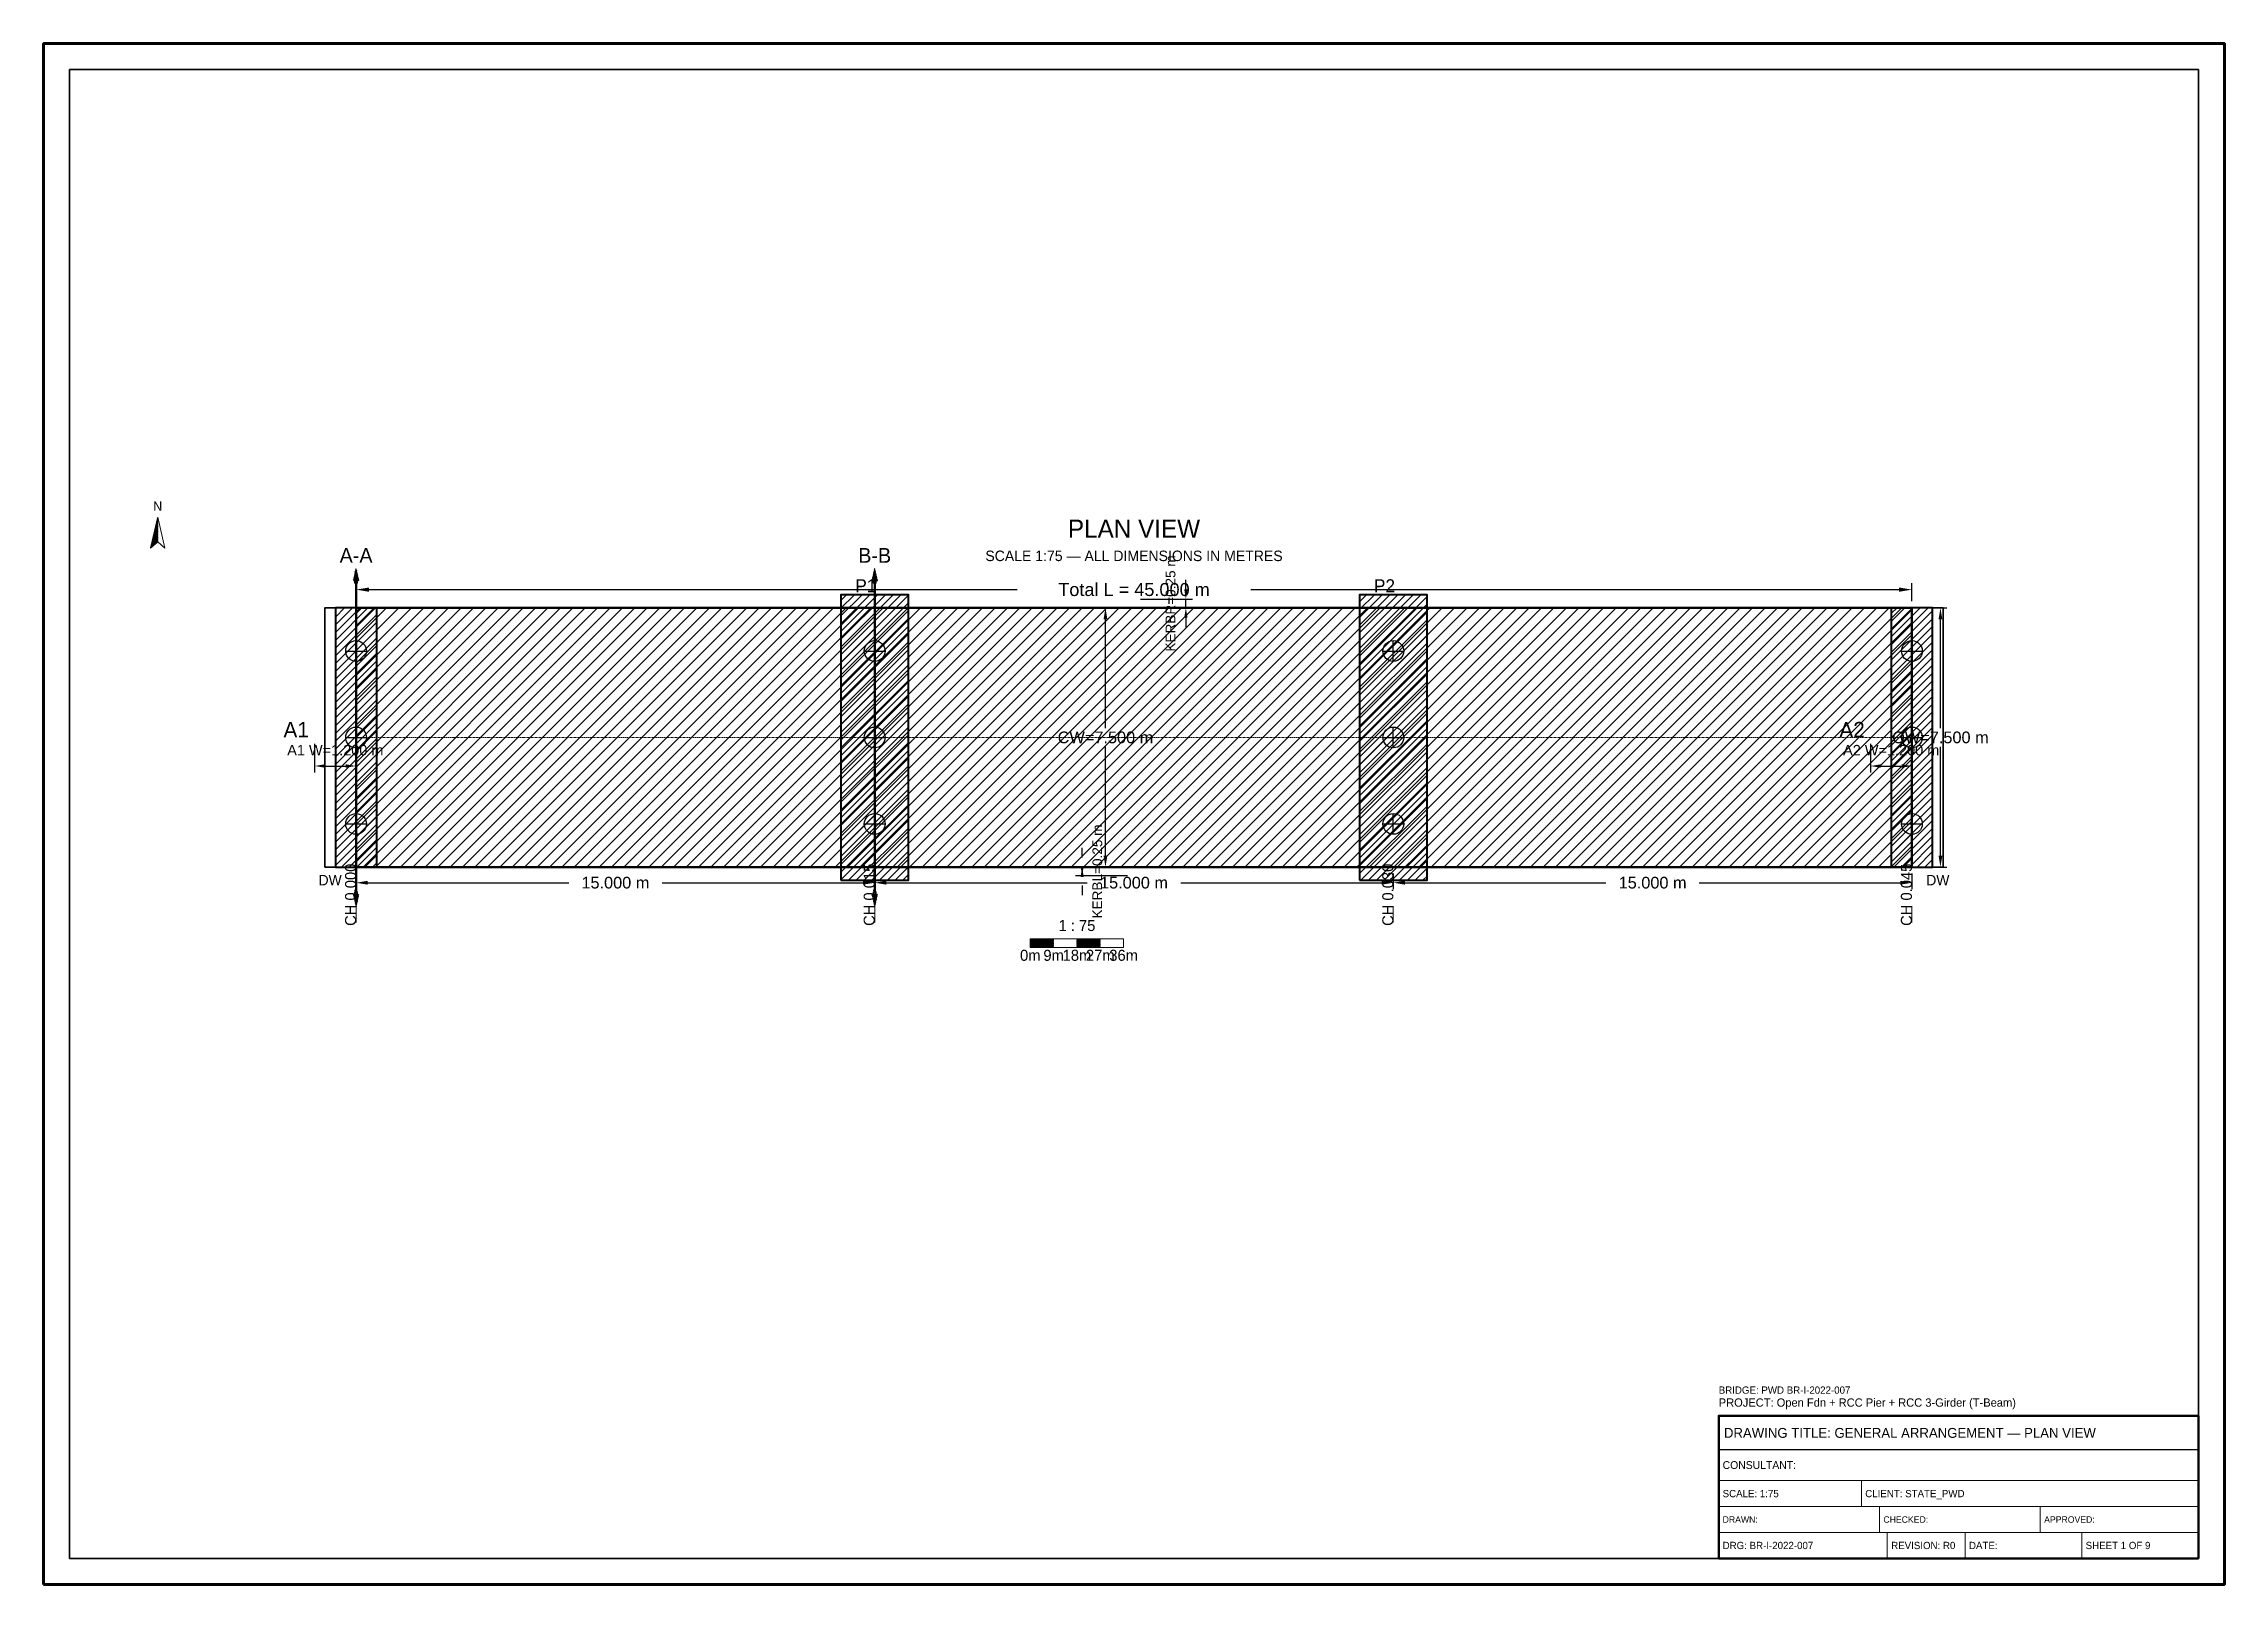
# Model space of a CAD drawing. Header units: metres. Extents: x 0 to 841, y 0 to 594.
import ezdxf
from ezdxf.enums import TextEntityAlignment as Align

# ---------------------------------------------------------------- set-up
doc = ezdxf.new("R2010")
doc.units = ezdxf.units.M
doc.linetypes.add('CENTER', pattern=[1.5, 0.75, -0.25, 0.25, -0.25])
doc.linetypes.add('DASHED', pattern=[0.5, 0.375, -0.125])
for name, color, linetype, lineweight in [('BORDER-INNER', 7, 'Continuous', 35), ('BORDER-OUTER', 7, 'Continuous', 70), ('CIVIL-CHAINAGE', 7, 'Continuous', 18), ('DIM-CHAINAGE', 3, 'Continuous', 18), ('DIM-LINEAR', 3, 'Continuous', 18), ('STRUC-CENTRE', 6, 'CENTER', 18), ('STRUC-HATCHING', 8, 'Continuous', 18), ('STRUC-OUTLINE', 1, 'Continuous', 50), ('STRUC-SECTION', 2, 'Continuous', 35), ('SUB-ABUT', 3, 'Continuous', 35), ('SUB-BEARING', 5, 'Continuous', 25), ('SUB-DIRT-WALL', 3, 'Continuous', 35), ('SUB-PIER', 2, 'Continuous', 35), ('SUPER-DECK', 2, 'Continuous', 50), ('SYM-NORTHARROW', 7, 'Continuous', 18), ('SYM-SCALE', 7, 'Continuous', 13), ('TEXT-GENERAL', 7, 'Continuous', 18), ('TEXT-HEADER', 7, 'Continuous', 25), ('TEXT-SPEC', 7, 'Continuous', 13), ('TEXT-TITLE', 7, 'Continuous', 25), ('TITLEBLK-BOX', 7, 'Continuous', 50), ('TITLEBLK-TEXT', 7, 'Continuous', 18)]:
    doc.layers.add(name, color=color, linetype=linetype, lineweight=lineweight)
doc.styles.add('BRIDGE_STD', font='Arial.ttf')
doc.dimstyles.new('pmb100', dxfattribs={"dimtxt": 2.5, "dimasz": 0.9375, "dimexe": 2.5, "dimexo": 2.5, "dimtad": 0, "dimtih": 1, "dimdec": 0, "dimtxsty": 'BRIDGE_STD', "dimcen": 2.5, "dimazin": 3, "dimtfac": 1, "dimtmove": 0, "dimatfit": 3})

msp = doc.modelspace()

# ---------------------------------------------------------------- hatches: boundary and pattern name
at = {"layer": 'STRUC-HATCHING'}
h = msp.add_hatch(dxfattribs=at)
h.set_pattern_fill('ANSI31', scale=1.06667)
h.paths.add_polyline_path([(120.5, 276.5), (720.5, 276.5), (720.5, 376.5), (120.5, 376.5)])
at = {"layer": 'STRUC-SECTION'}
h = msp.add_hatch(dxfattribs=at)
h.set_pattern_fill('SOLID')
h.paths.add_polyline_path([(119.45, 386.95), (121.55, 386.95), (120.5, 391.75)])
h = msp.add_hatch(dxfattribs=at)
h.set_pattern_fill('SOLID')
h.paths.add_polyline_path([(319.45, 386.95), (321.55, 386.95), (320.5, 391.75)])
h = msp.add_hatch(dxfattribs=at)
h.set_pattern_fill('SOLID')
h.paths.add_polyline_path([(119.45, 266.05), (121.55, 266.05), (120.5, 261.25)])
h = msp.add_hatch(dxfattribs=at)
h.set_pattern_fill('SOLID')
h.paths.add_polyline_path([(319.45, 266.05), (321.55, 266.05), (320.5, 261.25)])
at = {"layer": 'SUB-ABUT'}
h = msp.add_hatch(dxfattribs=at)
h.set_pattern_fill('ANSI31', scale=0.66667)
h.paths.add_polyline_path([(112.5, 276.5), (128.5, 276.5), (128.5, 376.5), (112.5, 376.5)])
h = msp.add_hatch(dxfattribs=at)
h.set_pattern_fill('ANSI31', scale=0.666667)
h.paths.add_polyline_path([(712.5, 276.5), (728.5, 276.5), (728.5, 376.5), (712.5, 376.5)])
at = {"layer": 'SUB-PIER'}
h = msp.add_hatch(dxfattribs=at)
h.set_pattern_fill('ANSI31', scale=0.666667)
h.paths.add_polyline_path([(307.5, 271.5), (333.5, 271.5), (333.5, 381.5), (307.5, 381.5)])
h = msp.add_hatch(dxfattribs=at)
h.set_pattern_fill('ANSI31', scale=0.666667)
h.paths.add_polyline_path([(507.5, 271.5), (533.5, 271.5), (533.5, 381.5), (507.5, 381.5)])
at = {"layer": 'SYM-NORTHARROW'}
h = msp.add_hatch(dxfattribs=at)
h.set_pattern_fill('SOLID')
h.paths.add_polyline_path([(44, 411.5), (41.2, 399.5), (44, 401.9)])
at = {"layer": 'SYM-SCALE'}
h = msp.add_hatch(dxfattribs=at)
h.set_pattern_fill('SOLID')
h.paths.add_polyline_path([(380.5, 245.5), (389.5, 245.5), (389.5, 248.9), (380.5, 248.9)])
h = msp.add_hatch(dxfattribs=at)
h.set_pattern_fill('SOLID')
h.paths.add_polyline_path([(398.5, 245.5), (407.5, 245.5), (407.5, 248.9), (398.5, 248.9)])

# ---------------------------------------------------------------- linework, layer by layer
at = {"layer": 'BORDER-INNER'}
msp.add_lwpolyline([(10, 10), (831, 10), (831, 584), (10, 584), (10, 10)], dxfattribs=at)
at = {"layer": 'BORDER-OUTER'}
msp.add_lwpolyline([(0, 0), (841, 0), (841, 594), (0, 594), (0, 0)], dxfattribs=at)
at = {"layer": 'CIVIL-CHAINAGE'}
for p, q in [((120.5, 261.5), (120.5, 255.12)), ((320.5, 261.5), (320.5, 255.12)), ((520.5, 261.5), (520.5, 255.12)), ((720.5, 261.5), (720.5, 255.12))]:
    msp.add_line(p, q, dxfattribs=at)
at = {"layer": 'STRUC-CENTRE'}
msp.add_line((120.5, 326.5), (720.5, 326.5), dxfattribs=at)
at = {"layer": 'STRUC-OUTLINE', "lineweight": 50}
msp.add_lwpolyline([(120.5, 276.5), (120.5, 376.5), (720.5, 376.5), (720.5, 276.5), (120.5, 276.5)], dxfattribs=at)
at = {"layer": 'STRUC-SECTION', "color": 1, "linetype": 'DASHED', "lineweight": 50}
for p, q in [((120.5, 386.5), (120.5, 266.5)), ((320.5, 386.5), (320.5, 266.5))]:
    msp.add_line(p, q, dxfattribs=at)
at = {"layer": 'STRUC-SECTION', "color": 1}
for points in [[(120.05, 386.05), (120.95, 386.05), (120.95, 386.95), (120.05, 386.95), (120.05, 386.05)], [(320.05, 386.05), (320.95, 386.05), (320.95, 386.95), (320.05, 386.95), (320.05, 386.05)], [(120.05, 266.05), (120.95, 266.05), (120.95, 266.95), (120.05, 266.95), (120.05, 266.05)], [(320.05, 266.05), (320.95, 266.05), (320.95, 266.95), (320.05, 266.95), (320.05, 266.05)]]:
    msp.add_lwpolyline(points, dxfattribs=at)
at = {"layer": 'SUB-ABUT', "lineweight": 40}
for points in [[(112.5, 276.5), (128.5, 276.5), (128.5, 376.5), (112.5, 376.5), (112.5, 276.5)], [(712.5, 276.5), (728.5, 276.5), (728.5, 376.5), (712.5, 376.5), (712.5, 276.5)]]:
    msp.add_lwpolyline(points, dxfattribs=at)
at = {"layer": 'SUB-BEARING'}
for p, q in [((120.5, 355.83), (120.5, 363.83)), ((320.5, 355.83), (320.5, 363.83)), ((520.5, 355.83), (520.5, 363.83)), ((720.5, 355.83), (720.5, 363.83)), ((116.5, 359.83), (124.5, 359.83)), ((316.5, 359.83), (324.5, 359.83)), ((516.5, 359.83), (524.5, 359.83)), ((716.5, 359.83), (724.5, 359.83)), ((120.5, 322.5), (120.5, 330.5)), ((320.5, 322.5), (320.5, 330.5)), ((520.5, 322.5), (520.5, 330.5)), ((720.5, 322.5), (720.5, 330.5)), ((116.5, 326.5), (124.5, 326.5)), ((316.5, 326.5), (324.5, 326.5)), ((516.5, 326.5), (524.5, 326.5)), ((716.5, 326.5), (724.5, 326.5)), ((120.5, 289.17), (120.5, 297.17)), ((320.5, 289.17), (320.5, 297.17)), ((520.5, 289.17), (520.5, 297.17)), ((720.5, 289.17), (720.5, 297.17)), ((116.5, 293.17), (124.5, 293.17)), ((316.5, 293.17), (324.5, 293.17)), ((516.5, 293.17), (524.5, 293.17)), ((716.5, 293.17), (724.5, 293.17))]:
    msp.add_line(p, q, dxfattribs=at)
for centre in [(120.5, 359.83), (320.5, 359.83), (520.5, 359.83), (720.5, 359.83), (120.5, 326.5), (320.5, 326.5), (520.5, 326.5), (720.5, 326.5), (120.5, 293.17), (320.5, 293.17), (520.5, 293.17), (720.5, 293.17)]:
    msp.add_circle(centre, 4, dxfattribs=at)
at = {"layer": 'SUB-DIRT-WALL', "lineweight": 35}
for points in [[(108.5, 276.5), (112.5, 276.5), (112.5, 376.5), (108.5, 376.5), (108.5, 276.5)], [(728.5, 276.5), (732.5, 276.5), (732.5, 376.5), (728.5, 376.5), (728.5, 276.5)]]:
    msp.add_lwpolyline(points, dxfattribs=at)
at = {"layer": 'SUB-PIER', "lineweight": 40}
for points in [[(307.5, 271.5), (333.5, 271.5), (333.5, 381.5), (307.5, 381.5), (307.5, 271.5)], [(507.5, 271.5), (533.5, 271.5), (533.5, 381.5), (507.5, 381.5), (507.5, 271.5)]]:
    msp.add_lwpolyline(points, dxfattribs=at)
at = {"layer": 'SUPER-DECK', "lineweight": 30}
msp.add_lwpolyline([(120.5, 276.5), (120.5, 376.5), (720.5, 376.5), (720.5, 276.5), (120.5, 276.5)], dxfattribs=at)
at = {"layer": 'SYM-NORTHARROW'}
msp.add_lwpolyline([(44, 411.5), (41.2, 399.5), (44, 401.9), (46.8, 399.5), (44, 411.5)], dxfattribs=at)
at = {"layer": 'SYM-SCALE'}
msp.add_lwpolyline([(380.5, 245.5), (416.5, 245.5), (416.5, 248.9), (380.5, 248.9), (380.5, 245.5)], dxfattribs=at)
at = {"layer": 'TITLEBLK-BOX', "lineweight": 50}
msp.add_lwpolyline([(646, 10), (831, 10), (831, 65), (646, 65), (646, 10)], dxfattribs=at)
at = {"layer": 'TITLEBLK-BOX', "lineweight": 30}
msp.add_lwpolyline([(646, 52), (831, 52), (831, 65), (646, 65), (646, 52)], dxfattribs=at)
at = {"layer": 'TITLEBLK-BOX', "lineweight": 18}
for points in [[(646, 40), (831, 40), (831, 52), (646, 52), (646, 40)], [(646, 30), (701, 30), (701, 40), (646, 40), (646, 30)], [(701, 30), (831, 30), (831, 40), (701, 40), (701, 30)], [(646, 20), (708, 20), (708, 30), (646, 30), (646, 20)], [(708, 20), (770, 20), (770, 30), (708, 30), (708, 20)], [(770, 20), (831, 20), (831, 30), (770, 30), (770, 20)], [(646, 10), (711, 10), (711, 20), (646, 20), (646, 10)], [(711, 10), (741, 10), (741, 20), (711, 20), (711, 10)], [(741, 10), (786, 10), (786, 20), (741, 20), (741, 10)], [(786, 10), (831, 10), (831, 20), (786, 20), (786, 10)]]:
    msp.add_lwpolyline(points, dxfattribs=at)

# ---------------------------------------------------------------- texts
at = {"layer": 'DIM-CHAINAGE'}
for s, p in [('CH 0.000', (120.5, 253.85)), ('CH 0.015', (320.5, 253.85)), ('CH 0.030', (520.5, 253.85)), ('CH 0.045', (720.5, 253.85))]:
    msp.add_text(s, height=4.25, rotation=90, dxfattribs=at).set_placement(p)
at = {"layer": 'SYM-NORTHARROW'}
msp.add_text('N', height=3.6, dxfattribs=at).set_placement((44, 413.9), align=Align.CENTER)
at = {"layer": 'TEXT-GENERAL'}
for s, height, p in [('P1', 5, (313, 382.5)), ('P2', 5, (513, 382.5)), ('A1', 6, (92.5, 326.5)), ('A2', 6, (692.5, 326.5))]:
    msp.add_text(s, height=height, dxfattribs=at).set_placement(p)
for s, p in [('1 : 75', (398.5, 251.88)), ('0m', (380.5, 240.4)), ('9m', (389.5, 240.4)), ('18m', (398.5, 240.4)), ('27m', (407.5, 240.4)), ('36m', (416.5, 240.4))]:
    msp.add_text(s, height=4.25, dxfattribs=at).set_placement(p, align=Align.CENTER)
at = {"layer": 'TEXT-HEADER'}
msp.add_text('PLAN VIEW', height=7, dxfattribs=at).set_placement((420.5, 403.5), align=Align.CENTER)
at = {"layer": 'TEXT-HEADER', "color": 1}
for s, p in [('A-A', (120.5, 393.85)), ('B-B', (320.5, 393.85))]:
    msp.add_text(s, height=5.7, dxfattribs=at).set_placement(p, align=Align.CENTER)
at = {"layer": 'TEXT-SPEC', "color": 8}
msp.add_text('SCALE 1:75 — ALL DIMENSIONS IN METRES', height=4.05, dxfattribs=at).set_placement((420.5, 394.5), align=Align.CENTER)
at = {"layer": 'TEXT-SPEC'}
for p in [(110.5, 269.5), (730.5, 269.5)]:
    msp.add_text('DW', height=4, dxfattribs=at).set_placement(p, align=Align.CENTER)
at = {"layer": 'TEXT-TITLE'}
for s, height, p in [('PROJECT: Open Fdn + RCC Pier + RCC 3-Girder (T-Beam)', 3.2, (646, 68.5)), ('DRAWING TITLE: GENERAL ARRANGEMENT — PLAN VIEW', 3.8, (648, 56.5))]:
    msp.add_text(s, height=height, dxfattribs=at).set_placement(p)
at = {"layer": 'TITLEBLK-TEXT'}
for s, height, p in [('BRIDGE: PWD BR-I-2022-007', 2.8, (646, 73.5)), ('CONSULTANT: ', 3, (647.5, 44.5)), ('SCALE: 1:75', 2.8, (647.5, 33.6)), ('CLIENT: STATE_PWD', 2.8, (702.5, 33.6)), ('DRAWN: ', 2.5, (647.5, 23.75)), ('CHECKED: ', 2.5, (709.5, 23.75)), ('APPROVED: ', 2.5, (771.5, 23.75)), ('DRG: BR-I-2022-007', 2.8, (647.5, 13.6)), ('REVISION: R0', 2.8, (712.5, 13.6)), ('DATE: ', 2.8, (742.5, 13.6)), ('SHEET 1 OF 9', 2.8, (787.5, 13.6))]:
    msp.add_text(s, height=height, dxfattribs=at).set_placement(p)

# ---------------------------------------------------------------- dimensions: what is measured, and where the dimension line sits
at = {"layer": 'DIM-LINEAR'}
for base, p1, p2, text, override in [((120.5, 383.5), (120.5, 376.5), (720.5, 376.5), 'Total L = 45.000 m', {"dimtxt": 5, "dimasz": 5, "dimgap": 2, "dimclrt": 3}), ((104.5, 315.5), (104.5, 326.5), (120.5, 326.5), 'A1 W=1.200 m', {"dimtxt": 4, "dimasz": 4, "dimgap": 1.6, "dimclrt": 3}), ((704.5, 315.5), (704.5, 326.5), (720.5, 326.5), 'A2 W=1.200 m', {"dimtxt": 4, "dimasz": 4, "dimgap": 1.6, "dimclrt": 3}), ((120.5, 270.5), (120.5, 276.5), (320.5, 276.5), '15.000 m', {"dimtxt": 4.5, "dimasz": 4.5, "dimgap": 1.8, "dimclrt": 3}), ((320.5, 270.5), (320.5, 276.5), (520.5, 276.5), '15.000 m', {"dimtxt": 4.5, "dimasz": 4.5, "dimgap": 1.8, "dimclrt": 3}), ((520.5, 270.5), (520.5, 276.5), (720.5, 276.5), '15.000 m', {"dimtxt": 4.5, "dimasz": 4.5, "dimgap": 1.8, "dimclrt": 3})]:
    msp.add_linear_dim(base=base, p1=p1, p2=p2, text=text, dimstyle='pmb100', override=override, dxfattribs=at).render()
for base, p1, p2, text, override in [((440.5, 376.5), (420.5, 376.5), (420.5, 379.83), 'KERBR=0.25 m', {"dimtxt": 3.75, "dimasz": 3.75, "dimgap": 1.5, "dimclrt": 3}), ((409.5, 276.5), (420.5, 276.5), (420.5, 376.5), 'CW=7.500 m', {"dimtxt": 4.5, "dimasz": 4.5, "dimgap": 1.8, "dimclrt": 3}), ((731.5, 276.5), (720.5, 276.5), (720.5, 376.5), 'OW=7.500 m', {"dimtxt": 4.5, "dimasz": 4.5, "dimgap": 1.8, "dimclrt": 3}), ((400.5, 276.5), (420.5, 276.5), (420.5, 273.17), 'KERBL=0.25 m', {"dimtxt": 3.75, "dimasz": 3.75, "dimgap": 1.5, "dimclrt": 3})]:
    msp.add_linear_dim(base=base, p1=p1, p2=p2, angle=90, text=text, dimstyle='pmb100', override=override, dxfattribs=at).render()

doc.saveas('drawing.dxf')
